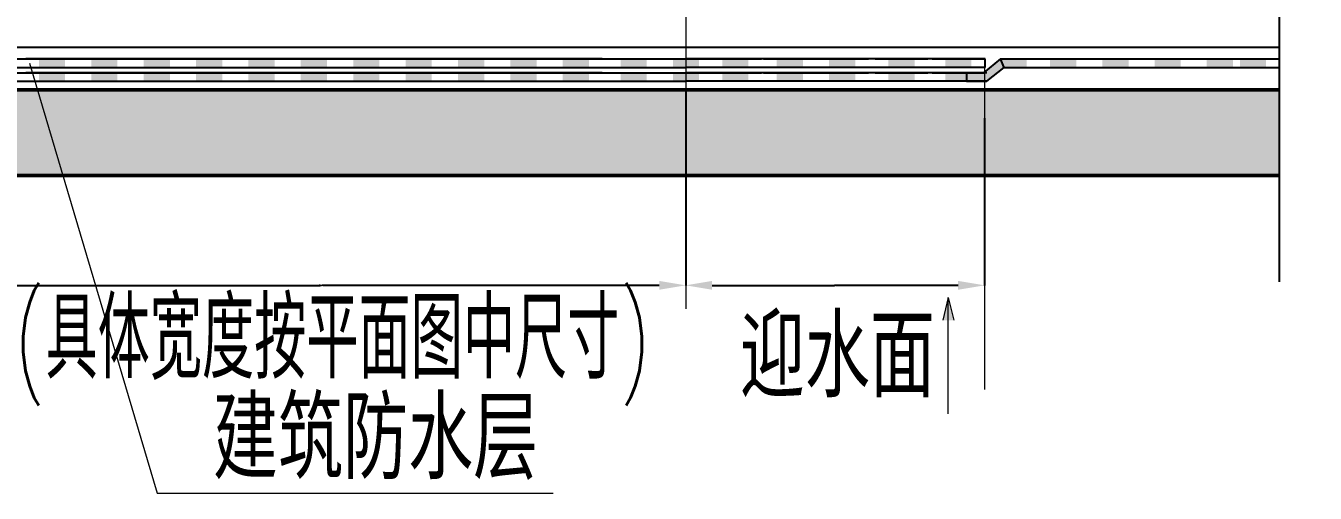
# Model space of a CAD drawing. Extents: x 3968514 to 5230306, y -516551 to -228246.
# Drawn here: x 4134925 to 4139805, y -309871 to -308104 of the extents above; entities that cross this region are included whole.
import ezdxf

# ---------------------------------------------------------------- set-up
doc = ezdxf.new("R2010")
doc.units = 0
doc.header["$LTSCALE"] = 1000
doc.header["$MEASUREMENT"] = 0
for name, color, linetype in [('A-detl-MEDM', 50, 'Continuous'), ('A-detl-water-DASH', 210, 'Continuous'), ('A-detl-XH', 8, 'Continuous'), ('A-Dims-SYMB', 3, 'Continuous')]:
    doc.layers.add(name, color=color, linetype=linetype)
doc.layers.add('AXIS', color=3, linetype='Continuous', lineweight=15)
doc.layers.add('WALL', color=140, linetype='Continuous', lineweight=50)
doc.styles.add('HZ', font='txt.shx', dxfattribs={"width": 0.8, "bigfont": 'hztxt.shx'})
doc.dimstyles.new('sim', dxfattribs={"dimtxt": 0.18, "dimasz": 100, "dimexe": 0.18, "dimexo": 0.0625, "dimgap": 0.09, "dimtad": 0, "dimtih": 1, "dimtoh": 1, "dimdec": 4, "dimzin": 0, "dimdsep": 46, "dimtxsty": 'HZ', "dimcen": 0.09, "dimadec": 0, "dimazin": 0, "dimtfac": 1, "dimtdec": 4, "dimtofl": 0, "dimtmove": 0, "dimatfit": 3, "dimfxl": 1, "dimtolj": 1, "dimtzin": 0, "dimarcsym": 0})

# ---------------------------------------------------------------- blocks, each defined once
blk = doc.blocks.new('*D273')
at = {"layer": 'AXIS', "color": 0, "lineweight": -2, "transparency": 16777216}
for p, q in [((4137422.6, -308452.5), (4137422.6, -309085.4)), ((4138553.8, -308452.5), (4138553.8, -309085.4)), ((4137522.6, -309085.2), (4137985.8, -309085.2)), ((4138453.8, -309085.2), (4137990.6, -309085.2))]:
    blk.add_line(p, q, dxfattribs=at)
at = {"layer": 'AXIS', "color": 0, "transparency": 16777216}
for points in [[(4137522.6, -309068.5), (4137522.6, -309101.8), (4137422.6, -309085.2)], [(4138453.8, -309068.5), (4138453.8, -309101.8), (4138553.8, -309085.2)]]:
    blk.add_solid(points, dxfattribs=at)
at = {"layer": 'Defpoints', "color": 0, "transparency": 16777216}
for p in [(4137422.6, -308452.4), (4138553.8, -308452.4), (4138553.8, -309085.2)]:
    blk.add_point(p, dxfattribs=at)
at = {"layer": 'AXIS', "color": 0, "transparency": 16777216, "insert": (4137988.2, -309085.2), "char_height": 2.5, "attachment_point": 5, "style": 'HZ'}
blk.add_mtext('\\A1;300', dxfattribs=at)
blk = doc.blocks.new('*D277')
at = {"layer": 'AXIS', "color": 0, "lineweight": -2, "transparency": 16777216}
for p, q in [((4137422.6, -308346.1), (4137422.6, -309085.4)), ((4134664.5, -308452.5), (4134664.5, -309085.4)), ((4134764.5, -309085.2), (4136037, -309085.2)), ((4137322.6, -309085.2), (4136050.1, -309085.2))]:
    blk.add_line(p, q, dxfattribs=at)
at = {"layer": 'AXIS', "color": 0, "transparency": 16777216}
for points in [[(4134764.5, -309068.5), (4134764.5, -309101.8), (4134664.5, -309085.2)], [(4137322.6, -309068.5), (4137322.6, -309101.8), (4137422.6, -309085.2)]]:
    blk.add_solid(points, dxfattribs=at)
at = {"layer": 'Defpoints', "color": 0, "transparency": 16777216}
for p in [(4137422.6, -308346), (4134664.5, -308452.4), (4137422.6, -309085.2)]:
    blk.add_point(p, dxfattribs=at)
at = {"layer": 'AXIS', "color": 0, "transparency": 16777216, "insert": (4136043.5, -309085.2), "char_height": 2.5, "attachment_point": 5, "style": 'HZ'}
blk.add_mtext('\\A1;800~1000              ', dxfattribs=at)
blk = doc.blocks.new('$LinePat$防水层2')
at = {"color": 0}
blk.add_line((0, 0), (600, 0), dxfattribs=at)
blk.add_solid([(150, 0), (450, 0), (150, -100), (450, -100)], dxfattribs=at)

msp = doc.modelspace()

# ---------------------------------------------------------------- hatches: boundary and pattern name
at = {"layer": 'A-detl-water-DASH'}
msp.add_hatch(color=256, dxfattribs=at).paths.add_polyline_path([(4138627.5138, -308261.30434), (4138614.09328, -308228.90434), (4138549.29328, -308281.22651), (4138485.67922, -308281.22651), (4138485.67922, -308313.6265), (4138562.7138, -308313.6265)])
at = {"layer": 'A-detl-XH', "linetype": 'Continuous'}
h = msp.add_hatch(dxfattribs=at)
h.set_pattern_fill('混凝土', color=256, scale=32.4, style=0)
h.set_pattern_definition([(50, (4248971.89, -1085347.42), (232.3923, -20.33169), [24.3, -267.3]), (355, (4248971.9, -1085347.42), (-44.95543, 243.71025), [19.44, -213.84]), (100.4514, (4248991.26, -1085349.1), (187.43704, 223.37841), [20.65182, -227.170044]), (46.1842, (4248971.9, -1085282.62), (345.7861, -53.62816), [36.45, -400.95]), (96.6356, (4249000.7, -1085287.1), (302.83072, 315.61419), [30.97773, -340.75501]), (351.1842, (4248971.9, -1085282.6), (302.83047, 315.61443), [29.16, -320.76]), (21, (4249004.29, -1085298.82), (193.397885, -130.44852), [24.3, -267.3]), (326, (4249004.3, -1085298.82), (78.83417, 234.948615), [19.44, -213.84]), (71.4514, (4249020.4, -1085309.69), (272.23213, 104.49988), [20.65182, -227.170044]), (37.5, (4248971.89, -1085347.42), (3.939793, 107.857609), [0, -211.248, 0, -217.08, 0, -214.65]), (7.5, (4248971.89, -1085347.42), (85.23453, 127.789395), [0, -123.768, 0, -206.388, 0, -81.81]), (327.5, (4248899.64, -1085347.42), (172.958469, -7.307778), [0, -81, 0, -252.72, 0, -335.34]), (317.5, (4248867.24, -1085347.42), (188.95232, 32.434014), [0, -105.3, 0, -167.832, 0, -238.14])])
h.paths.add_polyline_path([(4133942.10252, -308346.0265), (4131640.66804, -308346.0265), (4131640.66804, -308670.0265), (4133718.90163, -308670.0265)])
h.paths.add_polyline_path([(4138386.71742, -308346.0265), (4137422.57713, -308346.0265), (4133942.10252, -308346.0265), (4133718.90163, -308670.0265), (4138493.27264, -308670.0265)])
h.paths.add_polyline_path([(4139669.05415, -308670.0265), (4139669.05415, -308346.0265), (4138386.71742, -308346.0265), (4138493.27264, -308670.0265)])
at = {"layer": 'AXIS', "ltscale": 50}
h = msp.add_hatch(color=256, dxfattribs=at)
h.paths.add_polyline_path([(4138396.30065, -309217.49361), (4138416.58734, -309217.49361), (4138416.58734, -309131.72775)])
h.paths.add_polyline_path([(4138416.58734, -309131.72775), (4138416.58734, -309217.49361), (4138436.87404, -309217.49361)])

# ---------------------------------------------------------------- linework, layer by layer
at = {"layer": 'A-detl-MEDM'}
msp.add_line((4131649.20203, -308184.02651, -24.69417), (4139669.05415, -308184.02651, -24.69417), dxfattribs=at)
at = {"layer": 'A-detl-water-DASH'}
for p, q in [((4133534.57713, -308228.90434, -24.69417), (4137422.57713, -308228.90434, -24.69417)), ((4133534.57713, -308261.30434, -24.69417), (4137422.57713, -308261.30434, -24.69417)), ((4138556.57713, -308228.90434, -24.69417), (4137422.57713, -308228.90434, -24.69417)), ((4138556.57713, -308261.30434, -24.69417), (4137422.57713, -308261.30434, -24.69417)), ((4138556.57713, -308261.30434, -24.69417), (4138556.57713, -308228.90434, -24.69417)), ((4138614.09328, -308228.90433, -24.69417), (4139669.05415, -308228.90433, -24.69417)), ((4138627.51379, -308261.30433, -24.69417), (4138813.05101, -308261.30433, -24.69417)), ((4138763.48495, -308261.30433, -24.69417), (4139669.05415, -308261.30433, -24.69417)), ((4133528.44046, -308313.6265, -24.69417), (4137422.57713, -308313.6265, -24.69417)), ((4133541.86098, -308281.22651, -24.69417), (4137422.57713, -308281.2265, -24.69417)), ((4138562.7138, -308281.2265, -24.69417), (4137422.57713, -308281.2265, -24.69417)), ((4138562.7138, -308313.6265, -24.69417), (4137422.57713, -308313.6265, -24.69417))]:
    msp.add_line(p, q, dxfattribs=at)
at = {"layer": 'A-detl-water-DASH', "elevation": -24.69417}
msp.add_lwpolyline([(4138627.5138, -308261.30434), (4138614.09328, -308228.90434), (4138549.29328, -308281.22651), (4138485.67922, -308281.22651), (4138485.67922, -308313.6265), (4138562.7138, -308313.6265)], close=True, dxfattribs=at)
at = {"layer": 'A-detl-water-DASH'}
msp.add_solid([(4138614.09328, -308228.90433, -24.69417), (4138713.2254, -308228.90433, -24.69417), (4138614.09328, -308261.30433, -24.69417), (4138713.2254, -308261.30433, -24.69417)], dxfattribs=at)
at = {"layer": 'A-Dims-SYMB', "elevation": -24.69417}
msp.add_lwpolyline([(4139669.05415, -306298.59304), (4139669.05415, -307275.32842), (4139805.13415, -307324.85749), (4139532.97415, -307372.84664), (4139669.05415, -307421.12842), (4139669.05415, -309071.82288)], dxfattribs=at)
at = {"layer": 'AXIS', "ltscale": 50}
for p, q in [((4137422.57713, -308054.42651, -24.69417), (4137422.57713, -309173.51244, -24.69417)), ((4138553.8471, -308228.90434, -24.69417), (4138553.8471, -309479.14896, -24.69417))]:
    msp.add_line(p, q, dxfattribs=at)
at = {"layer": 'AXIS', "ltscale": 50, "elevation": -24.69417}
for points in [[(4134939.80228, -308245.15307), (4135422.08522, -309871.14519), (4136921.50588, -309871.14519)], [(4138416.58734, -309131.72775), (4138396.30065, -309217.49361)], [(4138416.58734, -309131.72775), (4138436.87404, -309217.49361)], [(4138416.58734, -309571.49947), (4138416.58734, -309131.72775)]]:
    msp.add_lwpolyline(points, dxfattribs=at)
at = {"layer": 'WALL', "linetype": 'Continuous'}
for p, q in [((4131649.20203, -308346.0265, -24.69417), (4137422.57713, -308346.0265, -24.69417)), ((4137422.57713, -308346.0265, -24.69417), (4139669.05415, -308346.0265, -24.69417)), ((4131649.20203, -308670.0265, -24.69417), (4139669.05415, -308670.0265, -24.69417))]:
    msp.add_line(p, q, dxfattribs=at)

# ---------------------------------------------------------------- block references
at = {"layer": 'A-detl-water-DASH', "xscale": -0.3304404070554302, "yscale": 0.3240000000188594, "zscale": 0.3240000000000001, "rotation": 359.9999999999997}
for p in [(4135123.42111, -308228.90434, -24.69417), (4135321.68535, -308228.90434, -24.69417), (4135519.9496, -308228.90434, -24.69417), (4135718.21384, -308228.90434, -24.69417), (4135916.47809, -308228.90434, -24.69417), (4136114.74233, -308228.90434, -24.69417), (4136313.00658, -308228.90434, -24.69417), (4136511.27082, -308228.90434, -24.69417), (4136709.53506, -308228.90434, -24.69417), (4136907.79931, -308228.90434, -24.69417), (4137106.06355, -308228.90434, -24.69417), (4135123.42111, -308281.22651, -24.69417), (4135321.68535, -308281.22651, -24.69417), (4135519.9496, -308281.22651, -24.69417), (4135718.21384, -308281.22651, -24.69417), (4135916.47809, -308281.2265, -24.69417), (4136114.74233, -308281.22651, -24.69417), (4136313.00658, -308281.22651, -24.69417), (4136511.27082, -308281.22651, -24.69417), (4136709.53506, -308281.22651, -24.69417), (4136907.79931, -308281.2265, -24.69417), (4137106.06355, -308281.2265, -24.69417)]:
    msp.add_blockref('$LinePat$防水层2', p, dxfattribs=at)
at = {"layer": 'A-detl-water-DASH', "xscale": 0.3304404070554302, "yscale": 0.3240000000188594, "zscale": 0.3240000000000001}
for p in [(4137126.59202, -308228.90434, -24.69417), (4137324.85627, -308228.90434, -24.69417), (4137511.4393, -308228.90434, -24.69417), (4137717.34355, -308228.90434, -24.69417), (4137915.6078, -308228.90434, -24.69417), (4138140.34221, -308228.90434, -24.69417), (4138355.58285, -308228.90434, -24.69417), (4138752.11134, -308228.90433, -24.69417), (4138949.80699, -308228.90433, -24.69417), (4139147.50265, -308228.90433, -24.69417), (4139345.1983, -308228.90433, -24.69417), (4139470.7899, -308228.90433, -24.69417), (4137126.59202, -308281.22651, -24.69417), (4137324.85627, -308281.22651, -24.69417), (4137511.4393, -308281.2265, -24.69417), (4137717.34355, -308281.22651, -24.69417), (4137915.6078, -308281.22651, -24.69417), (4138140.34221, -308281.22651, -24.69417), (4138355.58285, -308281.22651, -24.69417)]:
    msp.add_blockref('$LinePat$防水层2', p, dxfattribs=at)

# ---------------------------------------------------------------- texts
at = {"layer": 'AXIS', "style": 'HZ'}
for s, height, width, p in [('(具体宽度按平面图中尺寸)', 303.75, 0.65, (4134881.34, -309437.74016, -24.69417)), ('迎水面', 307.8, 0.8, (4137627.3532, -309508.32804, -24.69417)), ('建筑防水层', 307.8, 0.8, (4135633.15596, -309817.82044, -24.69417))]:
    msp.add_text(s, height=height, dxfattribs=dict(at, width=width)).set_placement(p)

# ---------------------------------------------------------------- dimensions: what is measured, and where the dimension line sits
at = {"layer": 'AXIS'}
for base, p1, p2, text, picture, middle in [((4137422.57713, -309085.17213, -24.69417), (4134664.507, -308452.43314, -24.69417), (4137422.57713, -308346.0265, -24.69417), '800~1000              ', '*D277', (4136043.54206, -309085.17213, -24.69417)), ((4138553.8471, -309085.17213, -24.69417), (4137422.57713, -308452.43314, -24.69417), (4138553.8471, -308452.43314, -24.69417), '300', '*D273', (4137988.21211, -309085.17213, -24.69417))]:
    dim = msp.add_linear_dim(base=base, p1=p1, p2=p2, text=text, dimstyle='sim', override={"dimtxt": 2.5}, dxfattribs=at)
    dim.commit()
    dim.dimension.update_dxf_attribs({"geometry": picture, "text_midpoint": middle})

doc.saveas('drawing.dxf')
